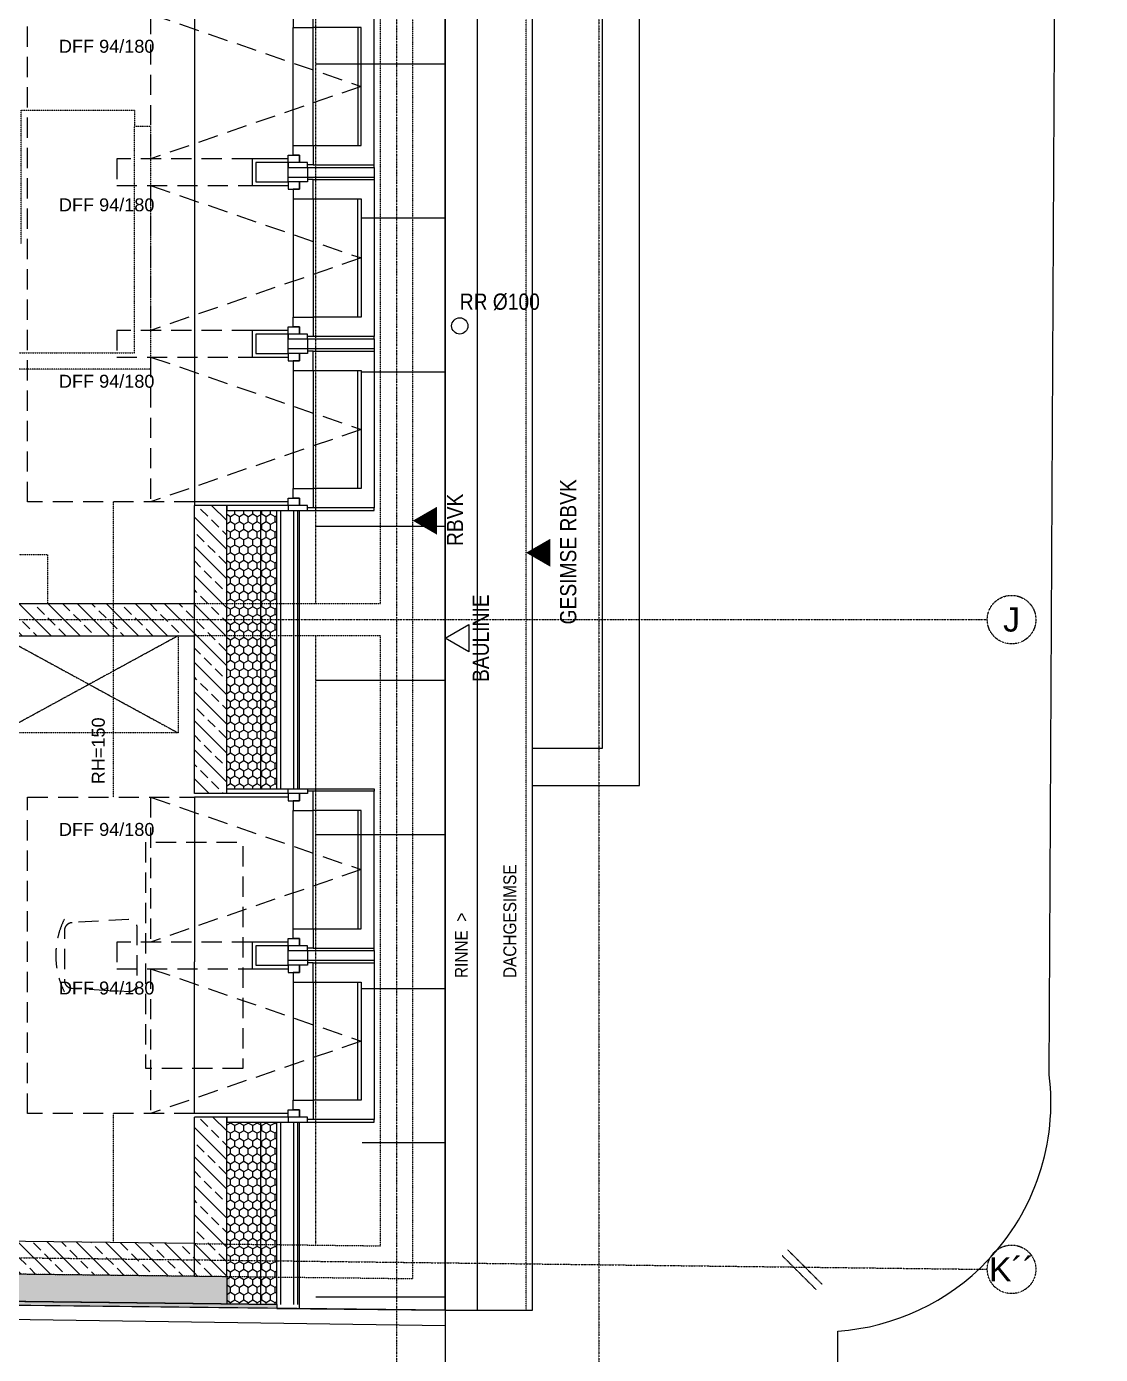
# Model space of a CAD drawing. Header units: millimetres. Extents: x -13147 to 51584, y -41547 to 69958.
# Drawn here: x 44118 to 50754, y -15822 to -7615 of the extents above; entities that cross this region are included whole.
import ezdxf
from ezdxf.enums import TextEntityAlignment as Align

# ---------------------------------------------------------------- set-up
doc = ezdxf.new("R2010")
doc.units = ezdxf.units.MM
doc.linetypes.add('HIDDEN2', pattern=[0.1875, 0.125, -0.0625])
doc.linetypes.add('STRICHPUNKT', pattern=[1, 0.5, -0.25, 0, -0.25])
for name, color, linetype in [('00-TXT---------M0', 251, 'Continuous'), ('00_HLP---------M0', 251, 'Continuous'), ('01-BFL-G00-L05-M0', 251, 'Continuous'), ('01-SYM-G00-L05-M0', 251, 'Continuous'), ('01-TXT---------M0', 251, 'Continuous'), ('01-TXT-G00-L05-M0', 1, 'Continuous'), ('02-ANS-G00-L05-M0', 251, 'Continuous'), ('02-AXO-G00-L05-M0', 251, 'STRICHPUNKT'), ('02-DIM-G00-L05-BEHÖRDE', 251, 'Continuous'), ('02-FIL-G00-L05-LILA', 251, 'Continuous'), ('02-FIL-G00-L05-M0', 251, 'Continuous'), ('02-FIL-G00-L05-STB', 251, 'Continuous'), ('02-HID---------M0', 251, 'HIDDEN2'), ('02-HID-G00-L05-M0', 251, 'HIDDEN2'), ('02-TWA---------M0', 251, 'Continuous'), ('02-TWA-G00-L05-M0', 251, 'Continuous'), ('02-TWB-G00-L05-M0', 251, 'Continuous'), ('02-WDA-G00-L05-M0', 251, 'Continuous'), ('02-ZWA---------M0', 251, 'Continuous'), ('02-ZWA-G00-L05-M0', 251, 'Continuous'), ('03-SYM-G00-L05-M0', 251, 'Continuous'), ('04-STO---------M0', 251, 'Continuous'), ('04-SYM---------EP', 251, 'Continuous'), ('04-SYM-G00-L05-EP', 251, 'Continuous'), ('04-TXT-G00-L05-M0', 251, 'Continuous'), ('07_MOB-G00-L05-M0', 251, 'HIDDEN2'), ('09-SYM-G00-L05-GEHSTEIG', 8, 'Continuous'), ('09-VER-G00-L05-GRUNDSTÜCKSGRENZE', 161, 'Continuous')]:
    doc.layers.add(name, color=color, linetype=linetype)
doc.styles.add('ARIAL', font='arial.ttf', dxfattribs={"width": 0.85})
doc.styles.get("Standard").update_dxf_attribs({"font": 'arial.ttf'})
pattern_1 = [(135, (-38458.13, -45395.47), (-89.80256, -89.80256), []), (135, (-38458.13, -45305.67), (-89.80256, -89.80256), [63.5, -31.75])]
pattern_2 = [(90, (-38458.126, -45395.47), (-27.4963, 47.625), [31.75, -63.5]), (210, (-38458.126, -45395.47), (-27.49631, -47.624994), [31.75, -63.5]), (150, (-38458.126, -45395.47), (-54.99261, 6e-06), [-63.5, 31.75])]

# ---------------------------------------------------------------- blocks, each defined once
blk = doc.blocks.new('DFF_94_Doppelt')
at = {"layer": '00_HLP---------M0'}
for points in [[(0, 0.98), (0, 0.04)], [(0, 0.04), (0, -0.04)], [(0, -0.98), (0, -0.04)]]:
    blk.add_lwpolyline(points, dxfattribs=at)
at = {"layer": '02-HID---------M0'}
for points in [[(0.27, 0.9775), (-1.0302, 0.53), (0.27, 0.0825)], [(0, -0.9775), (1.03, -0.9775), (1.03, 0.9775), (0, 0.9775)], [(0.27, 0.9775), (0.27, 0.0825)], [(-0.3575, 0.0825), (0.48, 0.0825), (0.48, -0.0825), (-0.3575, -0.0825)], [(0.27, -0.0825), (-1.0302, -0.53), (0.27, -0.9775)], [(0.27, -0.0825), (0.27, -0.9775)]]:
    blk.add_lwpolyline(points, dxfattribs=at)
at = {"layer": '02-TWA---------M0'}
for points in [[(-0.2, 1), (0, 1)], [(-0.2, -1), (0, -1)]]:
    blk.add_lwpolyline(points, dxfattribs=at)
at = {"layer": '02-ZWA---------M0'}
for points in [[(-0.58, 0.9775), (0, 0.9775)], [(-0.58, 0.0825), (-0.3575, 0.0825), (-0.3575, -0.0825), (-0.58, -0.0825)], [(-0.58, -0.9775), (0, -0.9775)]]:
    blk.add_lwpolyline(points, dxfattribs=at)
blk.add_lwpolyline([(-0.58, 0.06), (-0.38, 0.06), (-0.38, -0.06), (-0.58, -0.06)], close=True, dxfattribs=at)
at = {"layer": '04-STO---------M0'}
for points in [[(-0.61, 0.955), (-0.61, 0.895), (-0.735, 0.895), (-0.735, 1.015), (-0.7, 1.015), (-0.7, 1), (-0.65, 1), (-0.65, 0.955), (-0.61, 0.955)], [(-0.58, 1), (-0.58, 1.03), (-0.7, 1.03), (-0.7, 1)], [(-0.58, 1), (-0.58, 0.955), (-0.65, 0.955), (-0.65, 1)], [(-0.61, 0.105), (-0.61, 0.165), (-0.735, 0.165), (-0.735, 0.045), (-0.7, 0.045), (-0.7, 0.06), (-0.65, 0.06), (-0.65, 0.105), (-0.61, 0.105)], [(-0.58, 0.06), (-0.58, 0.105), (-0.65, 0.105), (-0.65, 0.06)], [(-0.58, 0.06), (-0.58, 0.03), (-0.7, 0.03), (-0.7, 0.06)], [(-0.61, -0.105), (-0.61, -0.165), (-0.735, -0.165), (-0.735, -0.045), (-0.7, -0.045), (-0.7, -0.06), (-0.65, -0.06), (-0.65, -0.105), (-0.61, -0.105)], [(-0.58, -0.06), (-0.58, -0.03), (-0.7, -0.03), (-0.7, -0.06)], [(-0.58, -0.06), (-0.58, -0.105), (-0.65, -0.105), (-0.65, -0.06)], [(-0.61, -0.955), (-0.61, -0.895), (-0.735, -0.895), (-0.735, -1.015), (-0.7, -1.015), (-0.7, -1), (-0.65, -1), (-0.65, -0.955), (-0.61, -0.955)], [(-0.58, -1), (-0.58, -0.955), (-0.65, -0.955), (-0.65, -1)], [(-0.58, -1), (-0.58, -1.03), (-0.7, -1.03), (-0.7, -1)]]:
    blk.add_lwpolyline(points, close=True, dxfattribs=at)
for points in [[(-0.58, 1), (-0.2, 1), (-0.2, 1.03), (-0.58, 1.03)], [(-0.7, 0.03), (-0.7, -0.03)], [(-0.58, -1), (-0.2, -1), (-0.2, -1.03), (-0.58, -1.03)]]:
    blk.add_lwpolyline(points, dxfattribs=at)
at = {"layer": '04-SYM---------EP'}
for points in [[(-0.7, 1.03), (-1.1102, 1.03), (-1.1102, 1.015)], [(-0.735, 0.045), (-1.1102, 0.045), (-1.1102, 1.015), (-0.735, 1.015)], [(-0.735, 0.165), (-1.0302, 0.165), (-1.0302, 0.895), (-0.735, 0.895)], [(-1.0102, 0.895), (-1.0102, 0.165)], [(-0.735, 0.165), (-0.735, 0.895)], [(-0.61, 0.165), (-0.61, 0.895)], [(-0.7, 0.03), (-1.1102, 0.03), (-1.1102, 0.045)], [(-1.1102, 0.03), (-1.1102, -0.03)], [(-0.7, -0.03), (-1.1102, -0.03), (-1.1102, -0.045)], [(-0.735, -0.045), (-1.1102, -0.045), (-1.1102, -1.015), (-0.735, -1.015)], [(-0.735, -0.165), (-1.0302, -0.165), (-1.0302, -0.895), (-0.735, -0.895)], [(-1.0102, -0.895), (-1.0102, -0.165)], [(-0.735, -0.165), (-0.735, -0.895)], [(-0.61, -0.165), (-0.61, -0.895)], [(-0.7, -1.03), (-1.1102, -1.03), (-1.1102, -1.015)]]:
    blk.add_lwpolyline(points, dxfattribs=at)
blk = doc.blocks.new('DFF_94_Dreifach')
at = {"layer": '00_HLP---------M0'}
blk.add_lwpolyline([(0, 1.5188), (0, -1.5188)], dxfattribs=at)
at = {"layer": '02-HID---------M0'}
for points in [[(0, -1.4963), (-1.03, -1.4963), (-1.03, 1.5188), (0, 1.5188)], [(-0.27, 1.5188), (-0.27, 0.6237)], [(-0.27, 1.5188), (1.0302, 1.0712), (-0.27, 0.6237)], [(0.3575, 0.6237), (-0.48, 0.6237), (-0.48, 0.4587), (0.3575, 0.4587)], [(-0.27, 0.4587), (-0.27, -0.4363)], [(-0.27, 0.4587), (1.0302, 0.0112), (-0.27, -0.4363)], [(0.3575, -0.4363), (-0.48, -0.4363), (-0.48, -0.6013), (0.3575, -0.6013)], [(-0.27, -0.6013), (-0.27, -1.4963)], [(-0.27, -0.6013), (1.0302, -1.0488), (-0.27, -1.4963)]]:
    blk.add_lwpolyline(points, dxfattribs=at)
at = {"layer": '02-TWA---------M0'}
for points in [[(0.2, 1.5412), (0, 1.5412)], [(0.2, -1.5188), (0, -1.5188)]]:
    blk.add_lwpolyline(points, dxfattribs=at)
at = {"layer": '02-ZWA---------M0'}
for points in [[(0.58, 1.5188), (0, 1.5188)], [(0.58, 0.6237), (0.3575, 0.6237), (0.3575, 0.4587), (0.58, 0.4587)], [(0.58, -0.4363), (0.3575, -0.4363), (0.3575, -0.6013), (0.58, -0.6013)], [(0.58, -1.4963), (0, -1.4963)]]:
    blk.add_lwpolyline(points, dxfattribs=at)
for points in [[(0.58, 0.6012), (0.38, 0.6012), (0.38, 0.4812), (0.58, 0.4812)], [(0.58, -0.4588), (0.38, -0.4588), (0.38, -0.5788), (0.58, -0.5788)]]:
    blk.add_lwpolyline(points, close=True, dxfattribs=at)
at = {"layer": '04-STO---------M0'}
for points in [[(0.58, 1.5412), (0.2, 1.5412), (0.2, 1.5713), (0.58, 1.5713)], [(0.7, 0.5712), (0.7, 0.5113)], [(0.7, -0.4888), (0.7, -0.5488)], [(0.58, -1.5188), (0.2, -1.5188), (0.2, -1.5488), (0.58, -1.5488)]]:
    blk.add_lwpolyline(points, dxfattribs=at)
for points in [[(0.58, 1.5412), (0.58, 1.5713), (0.7, 1.5713), (0.7, 1.5412)], [(0.58, 1.5412), (0.58, 1.4963), (0.65, 1.4963), (0.65, 1.5412)], [(0.61, 1.4963), (0.61, 1.4363), (0.735, 1.4363), (0.735, 1.5563), (0.7, 1.5563), (0.7, 1.5412), (0.65, 1.5412), (0.65, 1.4963), (0.61, 1.4963)], [(0.61, 0.6462), (0.61, 0.7062), (0.735, 0.7062), (0.735, 0.5862), (0.7, 0.5862), (0.7, 0.6012), (0.65, 0.6012), (0.65, 0.6462), (0.61, 0.6462)], [(0.58, 0.6012), (0.58, 0.6462), (0.65, 0.6462), (0.65, 0.6012)], [(0.58, 0.6012), (0.58, 0.5712), (0.7, 0.5712), (0.7, 0.6012)], [(0.58, 0.4812), (0.58, 0.5113), (0.7, 0.5113), (0.7, 0.4812)], [(0.61, 0.4362), (0.61, 0.3763), (0.735, 0.3763), (0.735, 0.4962), (0.7, 0.4962), (0.7, 0.4812), (0.65, 0.4812), (0.65, 0.4362), (0.61, 0.4362)], [(0.58, 0.4812), (0.58, 0.4362), (0.65, 0.4362), (0.65, 0.4812)], [(0.61, -0.4138), (0.61, -0.3538), (0.735, -0.3538), (0.735, -0.4738), (0.7, -0.4738), (0.7, -0.4588), (0.65, -0.4588), (0.65, -0.4138), (0.61, -0.4138)], [(0.58, -0.4588), (0.58, -0.4138), (0.65, -0.4138), (0.65, -0.4588)], [(0.58, -0.4588), (0.58, -0.4888), (0.7, -0.4888), (0.7, -0.4588)], [(0.58, -0.5788), (0.58, -0.5488), (0.7, -0.5488), (0.7, -0.5788)], [(0.61, -0.6238), (0.61, -0.6837), (0.735, -0.6837), (0.735, -0.5638), (0.7, -0.5638), (0.7, -0.5788), (0.65, -0.5788), (0.65, -0.6238), (0.61, -0.6238)], [(0.58, -0.5788), (0.58, -0.6238), (0.65, -0.6238), (0.65, -0.5788)], [(0.58, -1.5188), (0.58, -1.4738), (0.65, -1.4738), (0.65, -1.5188)], [(0.61, -1.4738), (0.61, -1.4138), (0.735, -1.4138), (0.735, -1.5338), (0.7, -1.5338), (0.7, -1.5188), (0.65, -1.5188), (0.65, -1.4738), (0.61, -1.4738)], [(0.58, -1.5188), (0.58, -1.5488), (0.7, -1.5488), (0.7, -1.5188)]]:
    blk.add_lwpolyline(points, close=True, dxfattribs=at)
at = {"layer": '04-SYM---------EP'}
for points in [[(0.7, 1.5713), (1.1102, 1.5713), (1.1102, 1.5563)], [(0.735, 0.5862), (1.1102, 0.5862), (1.1102, 1.5563), (0.735, 1.5563)], [(0.61, 0.7062), (0.61, 1.4363)], [(0.735, 0.7062), (0.735, 1.4363)], [(0.735, 0.7062), (1.0302, 0.7062), (1.0302, 1.4363), (0.735, 1.4363)], [(1.0102, 1.4363), (1.0102, 0.7062)], [(0.7, 0.5712), (1.1102, 0.5712), (1.1102, 0.5862)], [(0.7, 0.5113), (1.1102, 0.5113), (1.1102, 0.4962)], [(0.735, 0.4962), (1.1102, 0.4962), (1.1102, -0.4738), (0.735, -0.4738)], [(1.1102, 0.5712), (1.1102, 0.5113)], [(0.61, 0.3763), (0.61, -0.3538)], [(0.735, 0.3763), (0.735, -0.3538)], [(0.735, 0.3763), (1.0302, 0.3763), (1.0302, -0.3538), (0.735, -0.3538)], [(1.0102, -0.3538), (1.0102, 0.3763)], [(0.7, -0.4888), (1.1102, -0.4888), (1.1102, -0.4738)], [(1.1102, -0.4888), (1.1102, -0.5488)], [(0.7, -0.5488), (1.1102, -0.5488), (1.1102, -0.5638)], [(0.735, -0.5638), (1.1102, -0.5638), (1.1102, -1.5338), (0.735, -1.5338)], [(0.61, -0.6837), (0.61, -1.4138)], [(0.735, -0.6837), (0.735, -1.4138)], [(0.735, -0.6837), (1.0302, -0.6837), (1.0302, -1.4138), (0.735, -1.4138)], [(1.0102, -1.4138), (1.0102, -0.6837)], [(0.7, -1.5488), (1.1102, -1.5488), (1.1102, -1.5338)]]:
    blk.add_lwpolyline(points, dxfattribs=at)
blk = doc.blocks.new('möbel_schreibtisch')
at = {"flags": 128}
blk.add_lwpolyline([(0, -0.1), (-0.6, -0.1), (-0.6, 1.3), (0, 1.3)], close=True, dxfattribs=at)
blk.add_lwpolyline([(-1.056, 0.8021, 0.39805), (-1.1032, 0.7521), (-1.1032, 0.4467, 0.39805), (-1.056, 0.3968), (-0.706, 0.3774, 0.430564), (-0.6532, 0.4273), (-0.6532, 0.7716, 0.430564), (-0.706, 0.8215)], format="xyb", close=True, dxfattribs=at)
blk.add_arc((-0.6532, 0.5994), 0.5031, 153.43495, 206.56505)
blk = doc.blocks.new('01-hk4')
blk.add_lwpolyline([(0, 0, 0, 0.270625, 0), (0, 0.234375, 0.270625, 0.270625, 0)], format="xyseb")
at = {"layer": '00-TXT---------M0', "color": 8, "style": 'ARIAL', "width": 0.85}
blk.add_attdef('HEIGHT', text='', height=0.1, dxfattribs=at).set_placement((0, 0.35), align=Align.CENTER)
blk = doc.blocks.new('01-HK3')
blk.add_lwpolyline([(0, 0), (0.0423, 0.0732), (-0.0423, 0.0732)], close=True)
at = {"color": 0, "style": 'ARIAL', "width": 0.85}
blk.add_attdef('HEIGHT', text='', height=0.05, dxfattribs=at).set_placement((0, 0.35), align=Align.TOP_CENTER)
blk = doc.blocks.new('03-rar')
blk.add_circle((0, 0), 0.05)
at = {"layer": '01-TXT---------M0', "color": 8, "style": 'ARIAL', "width": 0.85}
blk.add_attdef('RR', text='', height=0.1, dxfattribs=at).set_placement((0, 0.1), align=Align.CENTER)

msp = doc.modelspace()

# ---------------------------------------------------------------- hatches: boundary and pattern name
at = {"layer": '02-FIL-G00-L05-LILA'}
h = msp.add_hatch(dxfattribs=at)
h.set_pattern_fill('HONEY', color=256, scale=10, angle=197.04654128, style=0)
h.set_pattern_definition(pattern_2)
h.paths.add_polyline_path([(45664.505, -10605.4706), (45354.505, -10605.4706), (45354.505, -12325.4706), (45664.505, -12325.4706)])
h = msp.add_hatch(dxfattribs=at)
h.set_pattern_fill('HONEY', color=256, scale=10, angle=197.04654128, style=0)
h.set_pattern_definition(pattern_2)
h.paths.add_polyline_path([(45664.505, -14385.4706), (45354.505, -14385.4706), (45354.505, -15339.2579), (45354.505, -15509.2706), (45664.505, -15512.9906)])
h = msp.add_hatch(dxfattribs=at)
h.set_pattern_fill('HONEY', color=256, scale=10, angle=197.04654128, style=0)
h.set_pattern_definition(pattern_2)
h.paths.add_polyline_path([(35534.505, -15221.4184), (35534.505, -15391.4306), (45374.505, -15509.5106), (45374.505, -15339.4984)])
h = msp.add_hatch(dxfattribs=at)
h.set_pattern_fill('HONEY', color=256, scale=10, angle=197.04654128, style=0)
h.set_pattern_definition(pattern_2)
h.paths.add_polyline_path([(45664.505, -15512.9906), (45664.505, -15536.9353), (35448.5059, -15420.3523), (35448.5059, -15390.3986)])
at = {"layer": '02-FIL-G00-L05-M0'}
h = msp.add_hatch(dxfattribs=at)
h.set_pattern_fill('ANSI31,_O', color=256, scale=300, angle=422.04654128)
h.set_pattern_definition([(1e-09, (-38458.1, -45945.5), (-2e-08, 952.5), [])])
h.paths.add_polyline_path([(46704.5003, -6735.4706), (45824.505, -6735.4706), (45824.505, -7530.4706), (45904.505, -7530.4706), (45904.505, -8395.4706), (46191.1556, -8395.4706), (46191.1556, -9275.4706), (45904.505, -9275.4706), (45904.505, -9375.4706), (46191.1556, -9375.4706), (46191.1556, -10255.4706), (45904.505, -10255.4706), (45904.505, -11030.4706), (45824.505, -11030.4706), (45824.505, -11130.4706), (45904.505, -11130.4706), (45904.505, -12975.4706), (46191.1556, -12975.4706), (46191.1556, -13855.4706), (45904.505, -13855.4706), (45904.505, -13955.4706), (46191.1556, -13955.4706), (46191.1556, -14835.4706), (45904.505, -14835.4706), (45904.505, -15695.844), (45824.505, -15694.884), (45824.505, -16064.9106), (46704.501, -16075.4706)])
at = {"layer": '02-FIL-G00-L05-STB'}
h = msp.add_hatch(dxfattribs=at)
h.set_pattern_fill('ANSI33', color=256, scale=20, angle=197.04654128, style=0)
h.set_pattern_definition(pattern_1)
h.paths.add_polyline_path([(45354.505, -10575.4706), (45154.505, -10575.4706), (45154.505, -12355.4706), (45354.505, -12355.4706)])
h = msp.add_hatch(dxfattribs=at)
h.set_pattern_fill('ANSI33', color=256, scale=20, angle=197.04654128, style=0)
h.set_pattern_definition(pattern_1)
h.paths.add_polyline_path([(43665.2716, -11380.4706), (43665.2716, -11180.4706), (40984.505, -11180.4706), (40984.505, -11380.4706)])
h.paths.add_polyline_path([(43665.2716, -11180.4706), (43665.2716, -11380.4706), (44684.505, -11380.4706), (44684.505, -11180.4706)])
h.paths.add_polyline_path([(44684.505, -11180.4706), (44684.505, -11380.4706), (45154.505, -11380.4706), (45154.505, -11180.4706)])
h = msp.add_hatch(dxfattribs=at)
h.set_pattern_fill('ANSI33', color=256, scale=20, angle=197.04654128, style=0)
h.set_pattern_definition(pattern_1)
h.paths.add_polyline_path([(45354.505, -14355.4706), (45154.505, -14355.4706), (45154.505, -15336.853), (45354.505, -15339.2579)])
h = msp.add_hatch(dxfattribs=at)
h.set_pattern_fill('ANSI33', color=256, scale=20, angle=197.04654128, style=0)
h.set_pattern_definition(pattern_1)
h.paths.add_polyline_path([(45154.505, -15136.844), (35754.505, -15024.044), (35754.505, -15224.0584), (45154.505, -15336.8584)])

# ---------------------------------------------------------------- linework, layer by layer
at = {"layer": '01-BFL-G00-L05-M0', "linetype": 'HIDDEN2', "ltscale": 3}
msp.add_lwpolyline([(47004.813, 48104.8488), (46894.8267, 32955.0287), (46707.8509, 14965.0097), (46704.501, -15548.7947), (46711.9124, -21613.8857)], dxfattribs=at)
at = {"layer": '02-ANS-G00-L05-M0'}
for p, q in [((47244.501, -15548.7947), (47244.505, -6185.4706)), ((46904.501, -15548.7947), (47244.501, -15548.7947))]:
    msp.add_line(p, q, dxfattribs=at)
for points in [[(46704.501, -15548.7947), (46704.505, -6185.4706)], [(46704.501, -15548.7947), (46904.501, -15548.7947), (46904.505, -6185.4706)], [(45664.5062, -15536.9353), (46704.501, -15548.7947)]]:
    msp.add_lwpolyline(points, dxfattribs=at)
at = {"layer": '02-ANS-G00-L05-M0', "color": 253}
for points in [[(47674.505, -6225.4706), (47674.505, -12075.9076), (47244.0659, -12075.9076)], [(47244.5024, -12305.4702), (47904.505, -12305.4702), (47904.505, -6225.4706)]]:
    msp.add_lwpolyline(points, dxfattribs=at)
at = {"layer": '02-AXO-G00-L05-M0'}
for points in [[(46404.5034, 16928.2275), (46404.5034, -17999.2142)], [(47654.505, 16928.2275), (47654.505, -17999.2142)], [(16441.8735, -11280.4706), (50054.505, -11280.4706)], [(16441.8735, -14892.2996), (50054.505, -15295.6512)], [(49034.1315, -15387.8394), (48821.9995, -15175.7073)], [(49034.1315, -15387.8394), (48821.9995, -15175.7073)], [(48998.7762, -15423.1947), (48786.6442, -15211.0627)], [(48998.7762, -15423.1947), (48786.6442, -15211.0627)]]:
    msp.add_lwpolyline(points, dxfattribs=at)
for centre in [(50204.505, -11280.4706), (50204.505, -15295.6512)]:
    msp.add_circle(centre, 150, dxfattribs=at)
at = {"layer": '02-HID-G00-L05-M0', "ltscale": 0.5}
for p, q in [((45904.505, -11180.4706), (45904.505, -5935.4706)), ((45904.505, -15145.844), (45904.505, -11380.4706))]:
    msp.add_line(p, q, dxfattribs=at)
at = {"layer": '02-HID-G00-L05-M0'}
for p, q in [((47204.501, -15548.7947), (47204.505, -6185.4706)), ((45154.505, -11180.4706), (46304.5054, -11180.4706)), ((46304.5054, -11380.4706), (45154.505, -11380.4706)), ((45154.505, -15136.844), (46304.5054, -15150.644))]:
    msp.add_line(p, q, dxfattribs=at)
for points in [[(34404.505, -2375.4706), (34404.505, -15207.8584), (46504.505, -15353.0584), (46504.505, -5985.4706), (47754.505, -5985.4706), (47754.505, 5344.5294), (46704.505, 5344.5294)], [(46304.5054, -11180.4706), (46304.5054, -5935.4706)], [(44654.505, -12377.9706), (44654.505, -10552.9706)], [(46304.5054, -15150.644), (46304.5054, -11380.4706)], [(44654.505, -15130.844), (44654.505, -14332.9706)]]:
    msp.add_lwpolyline(points, dxfattribs=at)
at = {"layer": '02-TWA-G00-L05-M0'}
for p, q in [((40999.505, -11380.4706), (45154.505, -11380.4706)), ((45154.505, -15136.844), (35754.505, -15024.044))]:
    msp.add_line(p, q, dxfattribs=at)
for points in [[(45154.505, -12355.4706), (45154.505, -10575.4706)], [(45354.505, -12355.4706), (45354.505, -10575.4706)], [(40999.505, -11180.4706), (45154.505, -11180.4706)], [(35554.505, -14365.4706), (35554.505, -15221.4184), (45354.505, -15339.2579), (45354.505, -14355.4706)], [(45154.505, -15336.8584), (45154.505, -14355.4706)]]:
    msp.add_lwpolyline(points, dxfattribs=at)
at = {"layer": '02-TWB-G00-L05-M0'}
msp.add_lwpolyline([(35424.5883, -21757.4105), (35448.5059, -15480.3055), (46703.5945, -15642.2128), (46711.9124, -21613.8857)], dxfattribs=at)
at = {"layer": '02-WDA-G00-L05-M0'}
msp.add_line((45664.505, -15512.9906), (35244.505, -15387.9506), dxfattribs=at)
for points in [[(45564.505, -12325.4706), (45564.505, -10605.4706)], [(45664.505, -12325.4706), (45664.505, -10605.4706)], [(45689.505, -12325.4706), (45689.505, -10605.4706)], [(45769.505, -12325.4706), (45769.505, -10605.4706)], [(45794.505, -12325.4706), (45794.505, -10605.4706)], [(45564.505, -15512.9906), (45564.505, -14385.4706)], [(45664.505, -15512.9906), (45664.505, -14385.4706)], [(45689.505, -15512.9906), (45689.505, -14385.4706)], [(45769.505, -15512.9906), (45769.505, -14385.4706)], [(45794.505, -15512.9906), (45794.505, -14385.4706)], [(45354.505, -15339.2579), (45354.505, -15509.2701)]]:
    msp.add_lwpolyline(points, dxfattribs=at)
msp.add_lwpolyline([(45664.505, -15512.9906), (45664.505, -15536.9353), (35448.5059, -15420.3523), (35448.5059, -15390.3986)], close=True, dxfattribs=at)
at = {"layer": '02-ZWA-G00-L05-M0'}
for points in [[(45804.505, -12325.4706), (45804.505, -10605.4706)], [(45804.505, -15538.5317), (45804.505, -14385.4706)]]:
    msp.add_lwpolyline(points, dxfattribs=at)
at = {"layer": '07_MOB-G00-L05-M0'}
for points in [[(44084.505, -8956.9171), (44084.505, -8956.9171), (44084.505, -8131.9171), (44784.505, -8131.917), (44784.505, -8231.917)], [(43798.1242, -9631.9171), (44784.505, -9631.917), (44784.505, -8231.917), (44884.505, -8231.917), (44884.505, -9731.917), (43798.1242, -9731.9171)], [(41748.7605, -11180.4706), (44248.7605, -11180.4706), (44248.7605, -10880.4706), (41748.7605, -10880.4706), (41748.7605, -11180.4706)], [(43954.505, -11380.4706), (45054.505, -11980.4706)], [(45054.505, -11380.4706), (43954.505, -11980.719)]]:
    msp.add_lwpolyline(points, dxfattribs=at)
msp.add_lwpolyline([(43954.505, -11380.4706), (45054.505, -11380.4706), (45054.505, -11980.4706), (43954.505, -11980.719)], close=True, dxfattribs=at)
at = {"layer": '09-SYM-G00-L05-GEHSTEIG'}
msp.add_lwpolyline([(49141.2746, -20818.6325), (49130.83, -15677.569, 0.186744235), (50056.2533, -15241.8397, 0.22427897), (50437.3023, -14092.9621), (50485.1374, -4899.4398), (50525.0745, 341.3098), (50525.0745, 341.3098), (50525.0745, 341.3098), (50582.5206, 7235.0114), (50639.7151, 16083.8337), (50639.7151, 16083.8337), (50639.7151, 16083.8337), (50713.5892, 29705.8464), (50753.6561, 35821.1561)], format="xyb", dxfattribs=at)
at = {"layer": '09-VER-G00-L05-GRUNDSTÜCKSGRENZE'}
msp.add_lwpolyline([(46704.501, -15548.7947), (35541.4308, -15421.4983), (19046.2363, -15218.073), (19138.7033, 14725.9454), (-7779.3506, 14674.8743), (-7909.3457, 14675.5378), (-7826.8215, 30843.226), (-7817.0604, 32755.5627), (7176.712, 32871.7581), (29539.4687, 32927.2999), (29421.7814, 14744.8024), (29556, 14745.7099), (46704.4989, 14778.2454)], close=True, dxfattribs=at)

# ---------------------------------------------------------------- block references
at = {"layer": '01-SYM-G00-L05-M0'}
ref = msp.add_blockref('01-hk4', (47204.505, -10867.1327), dxfattribs=dict(at, xscale=-640.0000004359815, yscale=640.0000004301471, zscale=640.0000004327273, rotation=269.999992122181))
ref.add_attrib('HEIGHT', 'GESIMSE RBVK', dxfattribs={"layer": '00-TXT---------M0', "color": 8, "extrusion": (0, 0, -1), "height": 100, "rotation": 90.00000787, "style": 'ARIAL', "text_generation_flag": 4, "width": 0.85}).set_placement((-47414.754, -10861.4521), align=Align.TOP_CENTER)
ref = msp.add_blockref('01-hk4', (46504.505, -10669.2645), dxfattribs=dict(at, xscale=-640.0000004359815, yscale=640.0000004301471, zscale=640.0000004327273, rotation=269.999992122181))
ref.add_attrib('HEIGHT', 'RBVK', dxfattribs={"layer": '00-TXT---------M0', "color": 8, "extrusion": (0, 0, -1), "height": 100, "rotation": 90.00000787, "style": 'ARIAL', "text_generation_flag": 4, "width": 0.85}).set_placement((-46714.754, -10663.5839), align=Align.TOP_CENTER)
at = {"layer": '02-DIM-G00-L05-BEHÖRDE'}
ref = msp.add_blockref('01-HK3', (46704.5005, -11395.0575), dxfattribs=dict(at, xscale=-2000.000000014552, yscale=2000.000000014344, zscale=2000, rotation=269.9999999879042))
ref.add_attrib('HEIGHT', 'BAULINIE', dxfattribs={"layer": '0', "color": 0, "extrusion": (0, 0, -1), "height": 100, "rotation": 90.00000001, "style": 'ARIAL', "text_generation_flag": 4, "width": 0.85}).set_placement((-47004.5005, -11395.0575), align=Align.BOTTOM_CENTER)
at = {"layer": '03-SYM-G00-L05-M0'}
ref = msp.add_blockref('03-rar', (46794.5064, -9465.4706), dxfattribs=dict(at, xscale=1000, yscale=1000, zscale=1000, rotation=1.2444225e-09))
ref.add_attrib('RR', 'RR %%c100', (46794.5064, -9365.4706), dxfattribs={"layer": '01-TXT---------M0', "color": 8, "height": 100, "rotation": 0, "style": 'ARIAL', "width": 0.85})
at = {"layer": '04-SYM-G00-L05-EP', "yscale": 1000, "zscale": 1000}
for name, p, xscale, rotation in [('DFF_94_Dreifach', (45154.505, -9056.7206), 1000, 1.2444225e-09), ('DFF_94_Doppelt', (45154.505, -13355.4706), -1000, 1.2444445e-09)]:
    msp.add_blockref(name, p, dxfattribs=dict(at, xscale=xscale, rotation=rotation))
at = {"layer": '07_MOB-G00-L05-M0', "xscale": 1000, "yscale": 1000, "zscale": 1000, "rotation": 3.79300089e-08}
msp.add_blockref('möbel_schreibtisch', (45454.505, -13955.4706), dxfattribs=at)

# ---------------------------------------------------------------- texts
at = {"layer": '01-SYM-G00-L05-M0', "char_height": 80, "attachment_point": 4, "rotation": 90, "style": 'ARIAL'}
for s, insert, width in [('DACHGESIMSE', (47104.505, -13495.4706), 1400), ('RINNE  >', (46804.505, -13495.4706), 833.2)]:
    msp.add_mtext(s, dxfattribs=dict(at, insert=insert, width=width))
at = {"layer": '01-TXT-G00-L05-M0', "insert": (44602.0281, -12297.9706), "char_height": 80, "width": 1460, "attachment_point": 7, "rotation": 90}
msp.add_mtext('{\\fArial|b0|i0|c0|p34;RH=150}', dxfattribs=at)
at = {"layer": '02-AXO-G00-L05-M0', "char_height": 150, "width": 303.3, "attachment_point": 5}
for s, insert, rotation in [('{\\fArial|b0|i0|c0|p34;J}', (50204.505, -11280.4706), 0), ('{\\fArial|b0|i0|c0|p34;K´´}', (50204.505, -15295.6512), 0.0000037)]:
    msp.add_mtext(s, dxfattribs=dict(at, insert=insert, rotation=rotation))
at = {"layer": '04-TXT-G00-L05-M0', "char_height": 80, "width": 1463.6, "attachment_point": 1}
for insert, rotation in [((44317.7753, -7697.1451), 0.00004932), ((44317.7753, -8677.1451), 0.00004932), ((44317.7753, -9767.3507), 0.00004932), ((44317.7753, -12537.1451), 0.00004932), ((44317.7753, -13517.1451), 0)]:
    msp.add_mtext('{\\fArial|b0|i0|c0|p34;DFF 94/180}', dxfattribs=dict(at, insert=insert, rotation=rotation))

doc.saveas('drawing.dxf')
